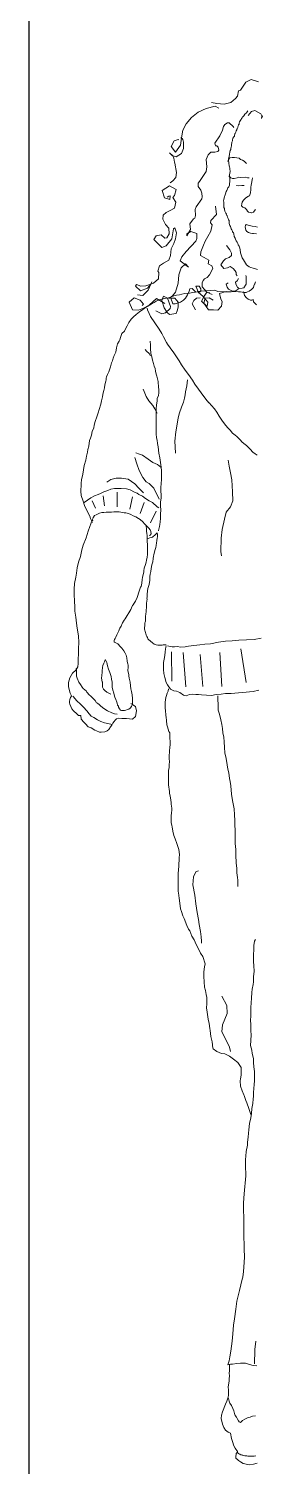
# Model space of a CAD drawing. Header units: centimetres. Extents: x 77721 to 213373, y -51694 to -17847.
# Drawn here: x 114808.3 to 114836.6, y -18649.1 to -18469.6 of the extents above; entities that cross this region are included whole.
import ezdxf

# ---------------------------------------------------------------- set-up
doc = ezdxf.new("R2010")
doc.units = ezdxf.units.CM
doc.header["$LTSCALE"] = 5
doc.header["$MEASUREMENT"] = 0
doc.layers.add('A-FURN', color=25, linetype='Continuous', lineweight=15, true_color=0xa46651)
doc.layers.add('KOTI', color=4, linetype='Continuous')

# ---------------------------------------------------------------- blocks, each defined once
blk = doc.blocks.new('PEOPLE11')
at = {"linetype": 'Continuous'}
for points in [[(0.0033, 0.9865), (0.0085, 0.9881), (0.0123, 0.9864), (0.0162, 0.9805), (0.0175, 0.9801), (0.0182, 0.9764), (0.0196, 0.9746), (0.023, 0.9717), (0.0277, 0.9707), (0.0331, 0.9712), (0.0367, 0.9718)], [(0.0109, 0.9659), (0.0118, 0.9645), (0.0131, 0.9635), (0.0137, 0.9624), (0.0138, 0.9623), (0.0144, 0.9616), (0.0146, 0.9615), (0.015, 0.9609), (0.0154, 0.9605), (0.0156, 0.9598), (0.0158, 0.9594), (0.0167, 0.9581), (0.0168, 0.9579), (0.017, 0.9572), (0.0171, 0.9564), (0.0174, 0.9558), (0.0177, 0.955), (0.0179, 0.9545), (0.0181, 0.9539), (0.0183, 0.9535), (0.0184, 0.953), (0.0187, 0.9527), (0.0187, 0.9524), (0.0191, 0.9515), (0.0194, 0.9507), (0.0197, 0.9501), (0.0197, 0.9501), (0.0199, 0.9497), (0.0201, 0.9494), (0.0202, 0.9492), (0.0203, 0.9486), (0.0203, 0.9483), (0.0204, 0.9478), (0.0206, 0.9476), (0.0209, 0.9473), (0.021, 0.9471), (0.0214, 0.9466), (0.0216, 0.9463), (0.0216, 0.9459), (0.0217, 0.9455), (0.0217, 0.9449), (0.0219, 0.9444), (0.022, 0.9441), (0.0222, 0.9435), (0.0222, 0.943), (0.0223, 0.9427), (0.0224, 0.9422), (0.0226, 0.9418), (0.0226, 0.9416), (0.0226, 0.9411), (0.0226, 0.9409), (0.0228, 0.9399), (0.0229, 0.9393), (0.023, 0.9389), (0.023, 0.9385), (0.0231, 0.9384), (0.0234, 0.9376), (0.0237, 0.9365), (0.0238, 0.936), (0.0238, 0.936), (0.0239, 0.9355), (0.0239, 0.9354), (0.024, 0.9349), (0.024, 0.9347), (0.0244, 0.9324), (0.0247, 0.9316), (0.0246, 0.9311), (0.0246, 0.9302), (0.0244, 0.9293), (0.0244, 0.9288), (0.0244, 0.9281), (0.0243, 0.9272), (0.0243, 0.9267), (0.024, 0.926), (0.0237, 0.925), (0.0237, 0.9244), (0.0234, 0.9225), (0.0242, 0.9191), (0.0238, 0.9193), (0.0238, 0.9183), (0.0238, 0.9175), (0.0237, 0.9166), (0.0237, 0.9153), (0.0239, 0.9141), (0.024, 0.9129), (0.024, 0.9128), (0.0245, 0.9117), (0.0251, 0.911), (0.0254, 0.9102), (0.0257, 0.9095), (0.0259, 0.909), (0.0263, 0.9083), (0.0268, 0.9067), (0.0271, 0.906), (0.0271, 0.906), (0.0272, 0.9053), (0.0274, 0.9047), (0.0279, 0.9026), (0.0282, 0.9017), (0.0281, 0.9007), (0.028, 0.8997), (0.0281, 0.8969), (0.0275, 0.8963), (0.0274, 0.8957), (0.0274, 0.8953), (0.0273, 0.8945), (0.0272, 0.8942), (0.0265, 0.8929), (0.0262, 0.8922), (0.0258, 0.8912), (0.0257, 0.8909), (0.0253, 0.89), (0.0249, 0.889), (0.0247, 0.8882), (0.0243, 0.8877), (0.0241, 0.8855), (0.0237, 0.8842), (0.0233, 0.8834), (0.0228, 0.8818), (0.0223, 0.8809), (0.0219, 0.8801), (0.0217, 0.8796), (0.0212, 0.8789), (0.0209, 0.8782), (0.0205, 0.8762), (0.02, 0.8751), (0.0197, 0.8743), (0.0191, 0.8732), (0.0185, 0.8722), (0.0181, 0.8713), (0.0177, 0.8704), (0.0171, 0.8693), (0.0169, 0.8689), (0.0164, 0.8667), (0.0161, 0.8647), (0.0149, 0.861), (0.014, 0.8595), (0.0132, 0.8585), (0.0117, 0.8561), (0.0109, 0.8552), (0.01, 0.8546), (0.0088, 0.8541), (0.0071, 0.8536), (0.0062, 0.8533), (0.0039, 0.8526)], [(0.0107, 0.9626), (0.0082, 0.9653), (0.0058, 0.966), (0.0016, 0.9638), (0.0008, 0.9623), (0.0011, 0.9604), (0.0012, 0.9603), (0.0002, 0.9623), (-0.0025, 0.9635), (-0.0056, 0.9635), (-0.01, 0.9635), (-0.0158, 0.9642), (-0.0197, 0.9653), (-0.0226, 0.9643), (-0.0231, 0.9643)], [(0.0315, 0.9677), (0.0342, 0.9693), (0.0405, 0.9676), (0.0464, 0.9649), (0.0511, 0.9611), (0.0548, 0.9566), (0.0572, 0.952), (0.0579, 0.948), (0.059, 0.9413), (0.0625, 0.9365), (0.0657, 0.9405), (0.0634, 0.9444), (0.0607, 0.9454), (0.06, 0.9451)], [(0.0208, 0.9541), (0.0214, 0.9548), (0.0242, 0.9572), (0.0253, 0.9572), (0.0272, 0.9562), (0.0282, 0.9547), (0.029, 0.9521), (0.0308, 0.9481), (0.0344, 0.9429), (0.0344, 0.9428), (0.0339, 0.941), (0.0329, 0.941), (0.0321, 0.9399), (0.0315, 0.9379), (0.0322, 0.9369), (0.0343, 0.9363), (0.0372, 0.9363), (0.0392, 0.9346), (0.0406, 0.9311), (0.0401, 0.9259), (0.0405, 0.9227), (0.0453, 0.9155), (0.0463, 0.9143), (0.0464, 0.9118), (0.0444, 0.9094), (0.0436, 0.9071), (0.0435, 0.9045), (0.0437, 0.9031), (0.0477, 0.8973), (0.0484, 0.8956), (0.0483, 0.8912), (0.0486, 0.8892), (0.0496, 0.8889), (0.0522, 0.8853), (0.0519, 0.8813), (0.0544, 0.8768), (0.0544, 0.8782), (0.0516, 0.8797), (0.0472, 0.8783), (0.0472, 0.8747), (0.048, 0.8728), (0.0549, 0.8655), (0.058, 0.8617), (0.0591, 0.8588), (0.0533, 0.8544), (0.0553, 0.8567), (0.0585, 0.8539), (0.06, 0.849), (0.0605, 0.8429), (0.0626, 0.8366), (0.0647, 0.8338), (0.0673, 0.8319)], [(0.0662, 0.9144), (0.0645, 0.9159), (0.0623, 0.9183), (0.0619, 0.9218), (0.063, 0.9285), (0.0632, 0.9292), (0.0638, 0.9321), (0.0644, 0.9338), (0.0667, 0.9359), (0.0649, 0.9341), (0.062, 0.9331), (0.0581, 0.9355), (0.0569, 0.9391), (0.0567, 0.9436), (0.0573, 0.9455), (0.0578, 0.9462), (0.0589, 0.9465)], [(0.0252, 0.9298), (0.025, 0.9308), (0.0246, 0.9312), (0.0237, 0.9323), (0.022, 0.9325), (0.0204, 0.9326), (0.0186, 0.9324), (0.0171, 0.9321), (0.0161, 0.9311), (0.0147, 0.9308), (0.0135, 0.93), (0.0127, 0.9292), (0.0118, 0.9284)], [(0.0076, 0.918), (0.0078, 0.9167), (0.008, 0.9154), (0.0083, 0.9138), (0.0084, 0.9131), (0.0087, 0.9112), (0.0088, 0.9098), (0.009, 0.9074), (0.0097, 0.9052), (0.0104, 0.9049), (0.0124, 0.9037), (0.0139, 0.9022), (0.0148, 0.9007), (0.0152, 0.8996), (0.0153, 0.898), (0.0145, 0.8971), (0.0129, 0.8966), (0.0118, 0.8954), (0.011, 0.8942), (0.0103, 0.8937), (0.0092, 0.8933), (0.0083, 0.8931), (0.0079, 0.8932), (0.0068, 0.8935), (0.0063, 0.8942), (0.0054, 0.8955)], [(0.01, 0.9181), (0.011, 0.9181), (0.0123, 0.9185), (0.0158, 0.9184), (0.0173, 0.9185), (0.0184, 0.9181), (0.0207, 0.9177), (0.0218, 0.9176), (0.0231, 0.9181), (0.0242, 0.919)], [(0.0134, 0.9127), (0.0151, 0.9125), (0.0173, 0.9123), (0.0186, 0.9125), (0.019, 0.9127)], [(0.0896, 0.8346), (0.0859, 0.8342), (0.0821, 0.838), (0.0794, 0.8439), (0.0802, 0.8423), (0.0825, 0.8393), (0.0875, 0.8374), (0.0911, 0.8409), (0.0903, 0.8421), (0.0872, 0.8407), (0.0836, 0.841), (0.0781, 0.8429), (0.0746, 0.8461), (0.0744, 0.8505), (0.075, 0.8515), (0.0739, 0.8554), (0.071, 0.8572), (0.0673, 0.8594), (0.0661, 0.8628), (0.0655, 0.8674), (0.0638, 0.8713), (0.0624, 0.8746), (0.0617, 0.8788), (0.063, 0.8823), (0.0639, 0.8816), (0.0651, 0.8745), (0.0691, 0.8695), (0.0722, 0.8684), (0.078, 0.8741), (0.0762, 0.8766), (0.0728, 0.8775), (0.07, 0.8751), (0.0687, 0.8753), (0.067, 0.8781), (0.0673, 0.8821), (0.0696, 0.8849), (0.0715, 0.8885), (0.0712, 0.8915), (0.0691, 0.8934), (0.0662, 0.8947), (0.0633, 0.8965), (0.0623, 0.9007), (0.0644, 0.9041), (0.0633, 0.9054), (0.0621, 0.9097), (0.0669, 0.9123), (0.072, 0.909), (0.0703, 0.9037), (0.0666, 0.9026), (0.0662, 0.9053), (0.0672, 0.9051), (0.0685, 0.9043)], [(0.0381, 0.836), (0.0402, 0.8366), (0.0434, 0.8403), (0.0435, 0.8433), (0.0428, 0.8449), (0.0418, 0.846), (0.0399, 0.847), (0.0382, 0.8488), (0.0358, 0.8535), (0.0365, 0.8554), (0.0391, 0.8567), (0.0387, 0.8594), (0.0421, 0.8613), (0.0446, 0.8626), (0.0445, 0.8654), (0.0426, 0.8701), (0.0412, 0.8728), (0.0395, 0.8762), (0.0373, 0.88), (0.0364, 0.8845), (0.0374, 0.8859), (0.0373, 0.8876), (0.0333, 0.8919), (0.0339, 0.8978)], [(0.0039, 0.883), (0.0057, 0.8834), (0.0077, 0.8837), (0.0106, 0.8843), (0.0121, 0.8848), (0.0126, 0.8841), (0.0128, 0.8832), (0.0126, 0.882), (0.0123, 0.8807), (0.0115, 0.8798), (0.0104, 0.8792), (0.009, 0.8786), (0.0075, 0.8784), (0.0067, 0.8783), (0.0047, 0.8782)], [(0.0261, 0.8698), (0.0238, 0.8667), (0.0226, 0.8644), (0.0226, 0.8627), (0.0243, 0.8613), (0.0267, 0.8604), (0.0282, 0.8589), (0.0301, 0.8561), (0.0281, 0.8535), (0.0253, 0.8538), (0.0234, 0.8548), (0.0214, 0.8535), (0.0199, 0.8517), (0.0193, 0.8505), (0.0191, 0.8492), (0.0185, 0.8481)], [(0.0053, 0.8438), (0.0059, 0.8425), (0.006, 0.8423), (0.0065, 0.8411), (0.0068, 0.8399), (0.0078, 0.8388), (0.0082, 0.8384), (0.0098, 0.8372), (0.011, 0.8367), (0.0121, 0.8363), (0.0125, 0.8362), (0.014, 0.8364), (0.016, 0.8367), (0.0174, 0.8368), (0.0199, 0.8369), (0.0227, 0.8367), (0.0242, 0.8367), (0.025, 0.8367), (0.0255, 0.8367), (0.0287, 0.8368), (0.0322, 0.8369), (0.0339, 0.8377), (0.0349, 0.8379), (0.0375, 0.8378), (0.0411, 0.8375), (0.045, 0.8373), (0.0483, 0.8365), (0.0502, 0.8362), (0.0525, 0.8358), (0.0558, 0.8355), (0.058, 0.835), (0.0596, 0.8347), (0.0619, 0.8344), (0.0636, 0.8338), (0.0654, 0.8332), (0.0676, 0.8324), (0.07, 0.832), (0.0734, 0.8313), (0.0762, 0.8301), (0.0778, 0.8291), (0.0791, 0.8285), (0.0811, 0.8272), (0.0838, 0.8256), (0.0858, 0.8241), (0.0881, 0.8224), (0.0906, 0.8206), (0.0924, 0.819), (0.0941, 0.8172), (0.0959, 0.815), (0.097, 0.8126), (0.0979, 0.8109), (0.0989, 0.8087), (0.1007, 0.807), (0.1017, 0.8043), (0.1023, 0.8026), (0.1027, 0.8015), (0.1038, 0.7996), (0.1046, 0.7969), (0.1052, 0.7938), (0.1064, 0.7913), (0.107, 0.7894), (0.1075, 0.7876), (0.1083, 0.7861), (0.1085, 0.7852), (0.1089, 0.7832), (0.1095, 0.7818), (0.1101, 0.7797), (0.1111, 0.7778), (0.1117, 0.7762), (0.112, 0.7751), (0.1121, 0.7739), (0.1122, 0.7731), (0.1129, 0.7704), (0.1133, 0.7684), (0.1137, 0.7663), (0.1141, 0.7647), (0.1145, 0.7621), (0.1146, 0.7618), (0.1153, 0.7591), (0.1159, 0.7567), (0.1169, 0.7528), (0.1178, 0.7504), (0.1184, 0.7484), (0.1186, 0.7477), (0.1199, 0.7443), (0.1206, 0.7416), (0.1209, 0.7398), (0.1219, 0.7372), (0.1225, 0.7346), (0.1233, 0.7323), (0.1238, 0.7308), (0.1243, 0.7268), (0.125, 0.7243), (0.1254, 0.7223), (0.126, 0.7196), (0.1266, 0.7167), (0.1276, 0.7128), (0.1282, 0.7098), (0.1286, 0.7067), (0.1295, 0.7027), (0.1299, 0.7003), (0.1299, 0.6994), (0.1302, 0.6945), (0.1298, 0.6916), (0.1285, 0.6874), (0.1275, 0.6844), (0.126, 0.6812), (0.1236, 0.6767), (0.1231, 0.6751), (0.1217, 0.6722)], [(0.0122, 0.8485), (0.012, 0.8476), (0.012, 0.8448), (0.012, 0.8423), (0.0125, 0.8416), (0.0138, 0.8397), (0.0148, 0.8393), (0.0167, 0.8391), (0.0182, 0.8399), (0.0194, 0.8424), (0.0196, 0.8436), (0.0185, 0.8446), (0.0175, 0.8463)], [(0.0176, 0.8399), (0.0177, 0.8387), (0.0199, 0.8372), (0.0223, 0.8374), (0.0246, 0.8386), (0.0256, 0.8401), (0.0264, 0.8423), (0.0248, 0.8431)], [(0.0047, 0.8275), (0.0062, 0.829), (0.0067, 0.8296), (0.007, 0.8312), (0.0081, 0.8308), (0.009, 0.8309), (0.0107, 0.8316), (0.0117, 0.8325), (0.0132, 0.8341), (0.0135, 0.8353), (0.0141, 0.8369)], [(0.0263, 0.837), (0.0312, 0.8355), (0.0301, 0.8315), (0.0292, 0.8298), (0.0296, 0.8265), (0.0323, 0.8236), (0.0354, 0.8239), (0.039, 0.8239), (0.0423, 0.8286), (0.0412, 0.8322), (0.0384, 0.8325), (0.0355, 0.8309)], [(0.0364, 0.8349), (0.0402, 0.8365), (0.0421, 0.8337), (0.044, 0.8301), (0.0399, 0.8262), (0.0395, 0.8293), (0.0431, 0.8336), (0.046, 0.8363), (0.0479, 0.8407), (0.0455, 0.8407), (0.0444, 0.839), (0.0445, 0.8373), (0.0456, 0.8366), (0.0481, 0.8367), (0.0506, 0.8391), (0.0523, 0.8389), (0.0527, 0.8372), (0.0539, 0.8347), (0.0554, 0.8322), (0.0569, 0.8308), (0.059, 0.8293), (0.0628, 0.8282), (0.0643, 0.8282), (0.0658, 0.8323), (0.063, 0.8323), (0.0606, 0.8294), (0.0605, 0.8259), (0.0614, 0.8232), (0.062, 0.8213), (0.0668, 0.8206), (0.0685, 0.8221), (0.0707, 0.8254), (0.0723, 0.8307), (0.071, 0.8336), (0.0683, 0.8322), (0.0661, 0.8262), (0.0662, 0.8248), (0.0697, 0.8218), (0.0722, 0.821), (0.075, 0.8224), (0.0765, 0.8232)], [(0.045, 0.8324), (0.0476, 0.8322), (0.0495, 0.8307), (0.0506, 0.8283), (0.0483, 0.8239)], [(0.0702, 0.8284), (0.076, 0.832), (0.0784, 0.8299), (0.0813, 0.8272), (0.0854, 0.8252), (0.089, 0.8237), (0.0931, 0.8239), (0.0956, 0.8294), (0.0919, 0.8325), (0.0877, 0.8308), (0.0853, 0.828), (0.0863, 0.8271)], [(0.0043, 0.7203), (0.0057, 0.7213), (0.0073, 0.7225), (0.0091, 0.7246), (0.0113, 0.7267), (0.0117, 0.7271), (0.0136, 0.7287), (0.0151, 0.7298), (0.0162, 0.7309), (0.0187, 0.7337), (0.0198, 0.7346), (0.0217, 0.736), (0.0235, 0.7381), (0.0254, 0.74), (0.0274, 0.7426), (0.0295, 0.7453), (0.0313, 0.748), (0.0331, 0.7509), (0.0346, 0.7532), (0.0367, 0.7557), (0.0385, 0.7576), (0.0386, 0.7576), (0.0409, 0.7602), (0.0441, 0.7647), (0.046, 0.7674), (0.0486, 0.771), (0.0503, 0.7737), (0.0531, 0.7778), (0.0555, 0.7809), (0.0582, 0.7846), (0.0598, 0.7875), (0.0622, 0.791), (0.0636, 0.7933), (0.0664, 0.7969), (0.0683, 0.7995), (0.0689, 0.8006), (0.071, 0.8047), (0.0722, 0.807), (0.0741, 0.8102), (0.0773, 0.8147), (0.0803, 0.8191), (0.0814, 0.8212), (0.0824, 0.8239), (0.0827, 0.8251)], [(0.0746, 0.6662), (0.0746, 0.6666), (0.0739, 0.6694), (0.0737, 0.6707), (0.0735, 0.6726), (0.0732, 0.6751), (0.0731, 0.6766), (0.0731, 0.6783), (0.073, 0.6813), (0.0732, 0.6838), (0.0731, 0.6871), (0.0728, 0.6895), (0.0728, 0.692), (0.073, 0.6947), (0.073, 0.697), (0.0727, 0.7003), (0.0726, 0.7027), (0.0726, 0.7062), (0.0726, 0.7092), (0.0728, 0.7117), (0.0732, 0.7151), (0.0737, 0.7183), (0.0743, 0.7216), (0.0749, 0.7261), (0.0754, 0.7287), (0.0757, 0.7309), (0.0761, 0.7326), (0.0762, 0.7356), (0.0763, 0.7381), (0.0764, 0.7424), (0.0764, 0.7455), (0.0764, 0.7476), (0.0764, 0.7524), (0.0762, 0.7535), (0.076, 0.756), (0.0757, 0.7591), (0.0755, 0.7609), (0.0747, 0.7627), (0.0743, 0.765), (0.0745, 0.7674), (0.0747, 0.7686), (0.0749, 0.7729), (0.0753, 0.7746), (0.0758, 0.7766), (0.0763, 0.7781), (0.0768, 0.7802), (0.0771, 0.7822), (0.0777, 0.7838), (0.0783, 0.7856), (0.0789, 0.7881), (0.0795, 0.7905), (0.08, 0.7927), (0.0803, 0.7963), (0.0804, 0.7988), (0.0807, 0.8016)], [(0.0804, 0.791), (0.0814, 0.7927), (0.0831, 0.7944), (0.0841, 0.7956)], [(0.054, 0.7739), (0.0545, 0.7698), (0.0553, 0.7654), (0.0555, 0.7632), (0.056, 0.7609), (0.0567, 0.758), (0.0583, 0.7544), (0.0596, 0.7505), (0.0607, 0.7469), (0.0614, 0.7424), (0.0622, 0.7368), (0.0629, 0.7302), (0.0628, 0.7261), (0.0626, 0.7217)], [(0.0756, 0.7502), (0.0773, 0.7534), (0.0788, 0.7556), (0.0815, 0.7591), (0.0834, 0.7621), (0.0849, 0.7656), (0.0856, 0.7674)], [(0.073, 0.7117), (0.0753, 0.7135), (0.0786, 0.7151), (0.0821, 0.7175), (0.0861, 0.7202), (0.0882, 0.7209), (0.0909, 0.7219)], [(0.0741, 0.689), (0.078, 0.6968), (0.0813, 0.7), (0.0835, 0.7012), (0.0859, 0.7044), (0.0884, 0.7094), (0.09, 0.7141), (0.0915, 0.7186)], [(0.025, 0.7167), (0.0242, 0.7125), (0.0232, 0.7076), (0.0223, 0.7026), (0.0217, 0.6941), (0.0215, 0.6878), (0.0232, 0.6834), (0.0263, 0.6796), (0.0276, 0.6745), (0.0292, 0.6672), (0.0298, 0.661), (0.0302, 0.6515), (0.0297, 0.6485)], [(0.0854, 0.6934), (0.0887, 0.6968), (0.0916, 0.6999), (0.0962, 0.7031), (0.101, 0.7039), (0.1048, 0.7039), (0.1087, 0.7029), (0.1115, 0.701)], [(0.1229, 0.6899), (0.1204, 0.6913), (0.1178, 0.6922), (0.116, 0.693), (0.1136, 0.694), (0.1107, 0.695), (0.1087, 0.6961), (0.106, 0.6965), (0.1039, 0.6964), (0.1012, 0.6964), (0.0975, 0.6962), (0.0949, 0.6955), (0.0918, 0.6939), (0.0899, 0.6931), (0.0886, 0.6923), (0.0861, 0.6911), (0.0838, 0.6894), (0.0812, 0.6878), (0.079, 0.6866), (0.0756, 0.6835), (0.0743, 0.6826)], [(0.0933, 0.6906), (0.0952, 0.6818)], [(0.1041, 0.6939), (0.1041, 0.6835)], [(0.1142, 0.6913), (0.1132, 0.6842)], [(0.1221, 0.6876), (0.1195, 0.6825)], [(0.1278, 0.6866), (0.1229, 0.6899)], [(0.0762, 0.6804), (0.0804, 0.6719)], [(0.1216, 0.6735), (0.1217, 0.6744), (0.1216, 0.6749), (0.1214, 0.6757), (0.121, 0.676), (0.1203, 0.6772), (0.1192, 0.6778), (0.1181, 0.6782), (0.1167, 0.6789), (0.115, 0.6793), (0.1137, 0.6794), (0.1119, 0.6796), (0.1102, 0.6796), (0.1083, 0.6797), (0.1066, 0.6798), (0.1051, 0.6799), (0.1026, 0.6799), (0.1003, 0.6794), (0.0992, 0.6792), (0.098, 0.6791), (0.096, 0.6786), (0.0945, 0.6779), (0.0927, 0.677), (0.0908, 0.6762), (0.089, 0.6751), (0.0877, 0.6743), (0.0858, 0.6726), (0.0847, 0.6713), (0.0829, 0.6697), (0.0816, 0.6682), (0.0806, 0.667), (0.08, 0.6659), (0.0798, 0.6642), (0.0805, 0.6632), (0.0813, 0.6629)], [(0.0849, 0.6864), (0.0878, 0.6786)], [(0.0834, 0.6698), (0.0833, 0.6674), (0.0831, 0.6661), (0.0829, 0.6643), (0.0827, 0.663), (0.0827, 0.6611), (0.0827, 0.6586), (0.0825, 0.6566), (0.0825, 0.6548), (0.0824, 0.6528), (0.0825, 0.6494), (0.0828, 0.6476), (0.0831, 0.6454), (0.0835, 0.644), (0.084, 0.6422), (0.0848, 0.6396), (0.085, 0.6377), (0.0852, 0.637), (0.0861, 0.6331), (0.0863, 0.6317), (0.0865, 0.6289), (0.0871, 0.6266), (0.0874, 0.6261), (0.0881, 0.6239), (0.0886, 0.6225), (0.0896, 0.6194), (0.0899, 0.6188), (0.091, 0.6162), (0.0919, 0.6148), (0.0927, 0.6135), (0.0931, 0.6131), (0.0939, 0.6114), (0.0944, 0.6103), (0.0952, 0.609), (0.0957, 0.6079), (0.0971, 0.6058), (0.0977, 0.6047), (0.0984, 0.6036), (0.0992, 0.6025), (0.1003, 0.6006), (0.1005, 0.6002), (0.1013, 0.5984), (0.1017, 0.5977), (0.1022, 0.5968), (0.1027, 0.5956), (0.1029, 0.595), (0.1038, 0.593), (0.1044, 0.5921), (0.1052, 0.5904), (0.1056, 0.5894), (0.106, 0.5888), (0.1062, 0.5881), (0.1064, 0.5874), (0.1064, 0.587), (0.1055, 0.5867), (0.1051, 0.5865), (0.1037, 0.5856), (0.1018, 0.5835), (0.1008, 0.5826), (0.0995, 0.5807), (0.0985, 0.5791), (0.0978, 0.5777), (0.0973, 0.5758), (0.0969, 0.5733), (0.0965, 0.5711), (0.0963, 0.5707), (0.0963, 0.5694), (0.0966, 0.5664), (0.0959, 0.5638), (0.0957, 0.5629), (0.0955, 0.5613), (0.0949, 0.5584), (0.0946, 0.5558), (0.0943, 0.5535), (0.0939, 0.5518), (0.0934, 0.5493), (0.0931, 0.5468), (0.0931, 0.5436), (0.0932, 0.5429), (0.0939, 0.5409), (0.0948, 0.5398), (0.0958, 0.5391), (0.0968, 0.5388), (0.0979, 0.5383), (0.099, 0.5382), (0.0998, 0.5381), (0.1005, 0.5381), (0.101, 0.5382), (0.1016, 0.5383), (0.1018, 0.5385), (0.1024, 0.5393), (0.1031, 0.5406), (0.1033, 0.5413), (0.1038, 0.5419), (0.1042, 0.5433), (0.1044, 0.5441), (0.1044, 0.5441), (0.1051, 0.5459), (0.1057, 0.5477), (0.1062, 0.5493), (0.1068, 0.5515), (0.1069, 0.552), (0.1077, 0.5546), (0.1077, 0.5565), (0.1078, 0.5584), (0.1083, 0.5604), (0.1085, 0.5624), (0.1089, 0.5638), (0.1095, 0.5653), (0.1104, 0.5676), (0.1111, 0.57), (0.1116, 0.5723), (0.1124, 0.5743), (0.1126, 0.5743), (0.1133, 0.5729), (0.1136, 0.572), (0.1144, 0.5703), (0.1147, 0.5688), (0.1149, 0.5665), (0.1149, 0.5654), (0.1151, 0.5631), (0.1153, 0.5613), (0.1148, 0.5586), (0.1147, 0.5583), (0.1146, 0.5575), (0.1146, 0.5549), (0.1139, 0.5534), (0.113, 0.5523), (0.1116, 0.5513), (0.1106, 0.5507), (0.1086, 0.5499)], [(0.0944, 0.5432), (0.0935, 0.5427), (0.0922, 0.5418), (0.0911, 0.5411), (0.0903, 0.5378), (0.091, 0.5338), (0.0933, 0.532), (0.0976, 0.5324), (0.1008, 0.5325), (0.1035, 0.5327), (0.1046, 0.5323), (0.1055, 0.5313), (0.1062, 0.5303), (0.1072, 0.529), (0.108, 0.5277), (0.1089, 0.5264), (0.1102, 0.5245), (0.1112, 0.5237), (0.113, 0.5229), (0.1155, 0.5227), (0.1168, 0.5228), (0.1188, 0.5237), (0.1201, 0.5242), (0.1228, 0.5258), (0.1248, 0.5266), (0.1268, 0.5286), (0.1279, 0.5299), (0.1299, 0.5319), (0.1302, 0.5345), (0.1318, 0.5346), (0.133, 0.5357), (0.1354, 0.5378), (0.1364, 0.5394), (0.138, 0.5426), (0.1381, 0.5435), (0.1382, 0.5446), (0.1379, 0.5461), (0.1374, 0.5474), (0.1368, 0.5484), (0.1371, 0.5492), (0.1377, 0.5505), (0.1388, 0.555), (0.1388, 0.5582), (0.1379, 0.5614), (0.136, 0.5647), (0.1337, 0.5669), (0.1323, 0.5694), (0.132, 0.5716), (0.132, 0.5749), (0.1317, 0.5784), (0.1317, 0.5823), (0.1314, 0.5866), (0.1317, 0.5913), (0.1326, 0.5969), (0.1331, 0.6004), (0.1337, 0.6046), (0.1343, 0.6091), (0.1344, 0.6115), (0.1345, 0.6166), (0.1348, 0.6204), (0.1348, 0.6247), (0.1345, 0.6287), (0.1337, 0.6332), (0.1332, 0.636), (0.1327, 0.6399), (0.1317, 0.644), (0.1304, 0.6481), (0.1293, 0.6527), (0.1285, 0.6561), (0.1263, 0.6613), (0.1248, 0.6661), (0.1237, 0.6694), (0.1229, 0.6712), (0.1221, 0.674)], [(0.0824, 0.6607), (0.0819, 0.6609), (0.0808, 0.6612), (0.0789, 0.6617), (0.0767, 0.6637), (0.0756, 0.6649), (0.0754, 0.6637), (0.0754, 0.6618), (0.0755, 0.6612), (0.0759, 0.6591), (0.0761, 0.6577), (0.0764, 0.6559), (0.0766, 0.6543), (0.077, 0.6531), (0.0775, 0.6512), (0.078, 0.6491), (0.0782, 0.6482), (0.0784, 0.6466), (0.0788, 0.6443), (0.0793, 0.6421), (0.0798, 0.6395), (0.0802, 0.6373), (0.0805, 0.6354), (0.0808, 0.6338), (0.0809, 0.6311), (0.0813, 0.6281), (0.0817, 0.6265), (0.0822, 0.6251), (0.0826, 0.6234), (0.0827, 0.621), (0.0828, 0.619), (0.0829, 0.6182), (0.0827, 0.6176), (0.0831, 0.6147), (0.0833, 0.6132), (0.0833, 0.6115), (0.0834, 0.6098), (0.0834, 0.6093), (0.0835, 0.6085), (0.0837, 0.607), (0.0839, 0.6053), (0.084, 0.6027), (0.084, 0.6021), (0.084, 0.6019), (0.0842, 0.6011), (0.0843, 0.6006), (0.0844, 0.5999), (0.0844, 0.5995), (0.0845, 0.5988), (0.0845, 0.5982), (0.0847, 0.5976), (0.0847, 0.5966), (0.0847, 0.5962), (0.0845, 0.5955), (0.0842, 0.5946), (0.0835, 0.592), (0.0835, 0.5918), (0.083, 0.5909), (0.0826, 0.5902), (0.0822, 0.5892), (0.0819, 0.5891), (0.0812, 0.5884), (0.0808, 0.588), (0.0803, 0.5876), (0.0789, 0.5864), (0.0777, 0.5855), (0.0764, 0.5849), (0.075, 0.5848), (0.0734, 0.5847), (0.0721, 0.5847), (0.0713, 0.5849), (0.0701, 0.585), (0.0692, 0.585)], [(0.0681, 0.5843), (0.0664, 0.5838), (0.0648, 0.5836), (0.0631, 0.5836), (0.0614, 0.5837), (0.0587, 0.5833), (0.0555, 0.5835), (0.0531, 0.584), (0.0493, 0.5844), (0.0451, 0.585), (0.0416, 0.5854), (0.0374, 0.5857), (0.0319, 0.5868), (0.0269, 0.5876), (0.0221, 0.5879), (0.0172, 0.5882), (0.0117, 0.5886), (0.0063, 0.5889), (0.0014, 0.5897)], [(0.0692, 0.5842), (0.0693, 0.5834), (0.0696, 0.582), (0.0698, 0.5801), (0.0701, 0.5773), (0.0707, 0.5747), (0.071, 0.5724), (0.0711, 0.5709), (0.0711, 0.5673), (0.0709, 0.5646), (0.0702, 0.5617), (0.0691, 0.558), (0.0683, 0.5565), (0.066, 0.5533), (0.0638, 0.5522), (0.0618, 0.5519), (0.0595, 0.5509), (0.0568, 0.549), (0.0548, 0.5487), (0.0525, 0.5496), (0.0501, 0.5498), (0.0479, 0.5496), (0.046, 0.5496), (0.0439, 0.5493), (0.0403, 0.549), (0.0368, 0.5489), (0.0334, 0.5495), (0.03, 0.5497), (0.0267, 0.5502), (0.0227, 0.5503), (0.0174, 0.5507), (0.0146, 0.5511), (0.0071, 0.5518), (0.0029, 0.5527)], [(0.0159, 0.5822), (0.0121, 0.5582)], [(0.0308, 0.5794), (0.0294, 0.5552)], [(0.045, 0.5781), (0.043, 0.5552)], [(0.0571, 0.5796), (0.0551, 0.555)], [(0.0654, 0.5801), (0.0651, 0.559)], [(0.1334, 0.5683), (0.1333, 0.5675), (0.1333, 0.5664), (0.1333, 0.5648), (0.1331, 0.5627), (0.1326, 0.5613), (0.1315, 0.5584), (0.1304, 0.5568), (0.1291, 0.5548), (0.1284, 0.5538), (0.126, 0.5519), (0.1257, 0.5513), (0.1238, 0.5492), (0.1232, 0.5486), (0.1225, 0.548), (0.1199, 0.5452), (0.1189, 0.5437), (0.1183, 0.5434), (0.1168, 0.5422), (0.1157, 0.5412), (0.1137, 0.5395), (0.111, 0.538), (0.1079, 0.5365), (0.106, 0.5357), (0.1042, 0.5355)], [(0.0675, 0.5536), (0.0678, 0.552), (0.0685, 0.5504), (0.069, 0.5488), (0.0694, 0.5475), (0.0698, 0.5441), (0.0699, 0.5415), (0.0699, 0.5396), (0.0696, 0.5384), (0.0695, 0.5346), (0.0692, 0.5335), (0.069, 0.5311), (0.0686, 0.528), (0.0683, 0.5266), (0.0678, 0.5249), (0.0672, 0.5232), (0.0666, 0.5221), (0.0665, 0.5199), (0.0665, 0.5192), (0.0662, 0.5153), (0.0662, 0.5143), (0.0666, 0.5112), (0.0667, 0.5099), (0.0669, 0.5086), (0.0671, 0.5059), (0.0671, 0.5055), (0.067, 0.5034), (0.0669, 0.5021), (0.0669, 0.5017), (0.067, 0.4994), (0.067, 0.4994), (0.067, 0.4975), (0.0674, 0.4953), (0.0674, 0.4937), (0.0675, 0.4917), (0.0675, 0.4901), (0.0674, 0.4868), (0.0674, 0.4852), (0.0668, 0.4804), (0.0667, 0.479), (0.0665, 0.4782), (0.0661, 0.4759), (0.0655, 0.4726), (0.0655, 0.4723), (0.0655, 0.4714), (0.0651, 0.4686), (0.0651, 0.4685), (0.0651, 0.4668), (0.0653, 0.4654), (0.0656, 0.4628), (0.0655, 0.4583), (0.065, 0.4561), (0.0649, 0.4552), (0.0643, 0.4521), (0.0636, 0.4491), (0.0627, 0.4465), (0.0616, 0.4432), (0.06, 0.4389), (0.0597, 0.4354), (0.0598, 0.4331), (0.0602, 0.4272), (0.0606, 0.4219), (0.0607, 0.4192), (0.0607, 0.4147), (0.0606, 0.4129), (0.0606, 0.4118), (0.0606, 0.4091), (0.0603, 0.4081), (0.0599, 0.4042), (0.0595, 0.4008), (0.0589, 0.3966), (0.0583, 0.3947), (0.0572, 0.3917), (0.0563, 0.3899), (0.0543, 0.3848), (0.0532, 0.3822), (0.0523, 0.3809), (0.0508, 0.3773), (0.0492, 0.3746), (0.0477, 0.3713), (0.046, 0.3681), (0.0446, 0.3651), (0.043, 0.3628), (0.0413, 0.3574), (0.0418, 0.3552), (0.0423, 0.3517), (0.0423, 0.3484), (0.0417, 0.3407), (0.041, 0.3385), (0.0406, 0.3355), (0.0402, 0.3335), (0.0402, 0.3335), (0.0402, 0.3315), (0.0402, 0.329), (0.0403, 0.326), (0.0398, 0.323), (0.0391, 0.318), (0.0385, 0.315), (0.0381, 0.3113), (0.0378, 0.3098), (0.0372, 0.3056), (0.0364, 0.3018), (0.0358, 0.2974), (0.0355, 0.2968), (0.0329, 0.295), (0.0296, 0.2934), (0.0272, 0.2932), (0.0239, 0.2915), (0.0212, 0.2895), (0.0181, 0.287), (0.0155, 0.2834), (0.0155, 0.2816), (0.0155, 0.2783), (0.0158, 0.2767), (0.0161, 0.2754), (0.0164, 0.274), (0.0161, 0.2701), (0.0148, 0.2668), (0.0138, 0.2641), (0.0134, 0.2635), (0.0122, 0.26), (0.0115, 0.2584), (0.0101, 0.2542), (0.0088, 0.2501)], [(0.0323, 0.5486), (0.0323, 0.5459), (0.0321, 0.5424), (0.032, 0.5403), (0.032, 0.5385), (0.031, 0.5355), (0.0302, 0.5314), (0.0295, 0.5281), (0.0289, 0.5252), (0.0287, 0.5223), (0.0281, 0.5191), (0.0278, 0.5159), (0.0275, 0.5117), (0.0272, 0.5079), (0.0264, 0.5038), (0.0257, 0.4994), (0.0251, 0.4963), (0.0245, 0.4936), (0.024, 0.4897), (0.0234, 0.4875), (0.023, 0.4845), (0.0224, 0.4785), (0.022, 0.4753), (0.0215, 0.4727), (0.0207, 0.4679), (0.0203, 0.4637), (0.0201, 0.4598), (0.0199, 0.4494), (0.0199, 0.4464), (0.0198, 0.4432), (0.0195, 0.4391), (0.0194, 0.4349), (0.0191, 0.4295), (0.0188, 0.4254), (0.0187, 0.4223), (0.0182, 0.419), (0.0181, 0.4172), (0.0181, 0.4148), (0.0181, 0.4125)], [(0.1358, 0.5483), (0.1356, 0.5482), (0.1329, 0.5451), (0.1325, 0.5446), (0.1308, 0.5431), (0.1282, 0.5406), (0.1257, 0.5378), (0.1241, 0.5357), (0.1227, 0.5342), (0.1208, 0.5331), (0.1183, 0.5316), (0.1157, 0.5303), (0.1132, 0.5293), (0.1108, 0.5288), (0.1078, 0.5281)], [(0.0054, 0.3747), (0.0061, 0.3735), (0.0065, 0.3705), (0.0066, 0.3674), (0.0068, 0.3642), (0.0068, 0.3615), (0.0067, 0.3588), (0.0066, 0.3563), (0.0063, 0.3521), (0.0067, 0.3484), (0.0069, 0.3447), (0.0071, 0.3427), (0.0078, 0.3395), (0.0081, 0.337), (0.0083, 0.333), (0.0087, 0.3264), (0.0088, 0.3201), (0.0089, 0.3173), (0.0087, 0.3142), (0.0087, 0.3112), (0.0088, 0.3098), (0.0084, 0.3065), (0.0089, 0.2992), (0.0079, 0.2959), (0.0077, 0.2936), (0.0069, 0.2899), (0.0069, 0.2871), (0.0066, 0.2839), (0.0061, 0.2807), (0.006, 0.2787), (0.006, 0.2766), (0.0062, 0.2739), (0.0063, 0.2715), (0.0065, 0.2685), (0.0067, 0.2656), (0.0068, 0.2629), (0.007, 0.2612), (0.0074, 0.2578), (0.0079, 0.2542), (0.0083, 0.2508), (0.0088, 0.2476), (0.0097, 0.2435), (0.0101, 0.239), (0.0103, 0.2367), (0.0106, 0.2339), (0.011, 0.2302), (0.0112, 0.2281), (0.0121, 0.2236), (0.0124, 0.2203), (0.0125, 0.2178), (0.0125, 0.2117), (0.0123, 0.2083), (0.0123, 0.2062), (0.0134, 0.1935), (0.0139, 0.187), (0.0139, 0.1816), (0.0138, 0.1767), (0.0138, 0.1724), (0.0136, 0.167), (0.0136, 0.1626), (0.0134, 0.1572), (0.0134, 0.154), (0.0132, 0.1484), (0.0134, 0.1445), (0.014, 0.1381), (0.0144, 0.134), (0.0149, 0.1326), (0.0169, 0.1244), (0.0187, 0.1168), (0.0195, 0.1112), (0.0204, 0.1043), (0.0211, 0.0997), (0.0215, 0.0935), (0.0221, 0.0883), (0.0231, 0.0811), (0.0237, 0.0771), (0.0243, 0.0744), (0.0252, 0.0714), (0.0232, 0.0718), (0.0217, 0.072), (0.0186, 0.0723), (0.0162, 0.0726), (0.0126, 0.0725), (0.0097, 0.0716), (0.007, 0.071), (0.0044, 0.0708)], [(0.0041, 0.0012), (0.0067, 0.0006), (0.0099, 0.0002), (0.0129, 0.0007), (0.0141, 0.0011), (0.0161, 0.0023), (0.0175, 0.0032), (0.0181, 0.0037), (0.0194, 0.0049), (0.0194, 0.0056), (0.0192, 0.0081), (0.0183, 0.0092), (0.0183, 0.0095), (0.02, 0.012), (0.0209, 0.0137), (0.0218, 0.0167), (0.0224, 0.0189), (0.0232, 0.0227), (0.0249, 0.0234), (0.0268, 0.0249), (0.0281, 0.0268), (0.0289, 0.0292), (0.0298, 0.0331), (0.0296, 0.0356), (0.029, 0.038), (0.0267, 0.0433), (0.0258, 0.0454), (0.0251, 0.0476), (0.0246, 0.0495), (0.0246, 0.0513), (0.0246, 0.0535), (0.0249, 0.0556), (0.0242, 0.06), (0.0241, 0.0615), (0.024, 0.0635), (0.0242, 0.0654), (0.024, 0.0671), (0.0239, 0.0694), (0.024, 0.0717)], [(0.006, 0.0722), (0.006, 0.0757), (0.0059, 0.0784), (0.0059, 0.0824), (0.0052, 0.0882)], [(0.044, 0.3721), (0.044, 0.3735), (0.0442, 0.3768), (0.0446, 0.3804), (0.0457, 0.3855), (0.046, 0.389), (0.047, 0.394), (0.048, 0.4003), (0.0488, 0.4064), (0.0501, 0.4139), (0.0497, 0.4194), (0.0479, 0.4231), (0.046, 0.4239)], [(0.0232, 0.295), (0.024, 0.2979), (0.0263, 0.3031), (0.0293, 0.3089), (0.0289, 0.314), (0.0255, 0.3221), (0.0258, 0.3277), (0.0295, 0.3345)], [(0.0249, 0.0479), (0.0246, 0.0475), (0.0241, 0.0454), (0.0237, 0.044), (0.0225, 0.0425), (0.0215, 0.0403), (0.0209, 0.0386), (0.0204, 0.0368), (0.0198, 0.0354), (0.019, 0.034), (0.0184, 0.0332), (0.0175, 0.0316), (0.0171, 0.0308), (0.0162, 0.0303), (0.0154, 0.031), (0.0147, 0.0317), (0.013, 0.0326), (0.0107, 0.0338), (0.0093, 0.034), (0.0076, 0.0347), (0.0054, 0.0351)], [(0.0051, 0.0065), (0.0063, 0.0064), (0.0073, 0.0064), (0.0084, 0.0064), (0.0096, 0.0064), (0.0105, 0.0064), (0.0108, 0.0064), (0.0116, 0.0065), (0.0126, 0.0066), (0.0131, 0.0066), (0.0144, 0.0069), (0.0149, 0.007), (0.0154, 0.0072), (0.0159, 0.0073), (0.0165, 0.0076), (0.0169, 0.0077), (0.0174, 0.0081), (0.0184, 0.0089)]]:
    blk.add_lwpolyline(points, dxfattribs=at)

msp = doc.modelspace()

# ---------------------------------------------------------------- linework, layer by layer
at = {"layer": 'KOTI', "color": 2, "linetype": 'Continuous'}
msp.add_line((114808.3, -18379.68), (114808.3, -18651.9), dxfattribs=at)

# ---------------------------------------------------------------- block references
at = {"layer": 'A-FURN', "xscale": -175.0993450000053, "yscale": 175.0993450000053, "zscale": 175.0993450000053}
msp.add_blockref('PEOPLE11', (114837.59, -18648.97), dxfattribs=at)

doc.saveas('drawing.dxf')
